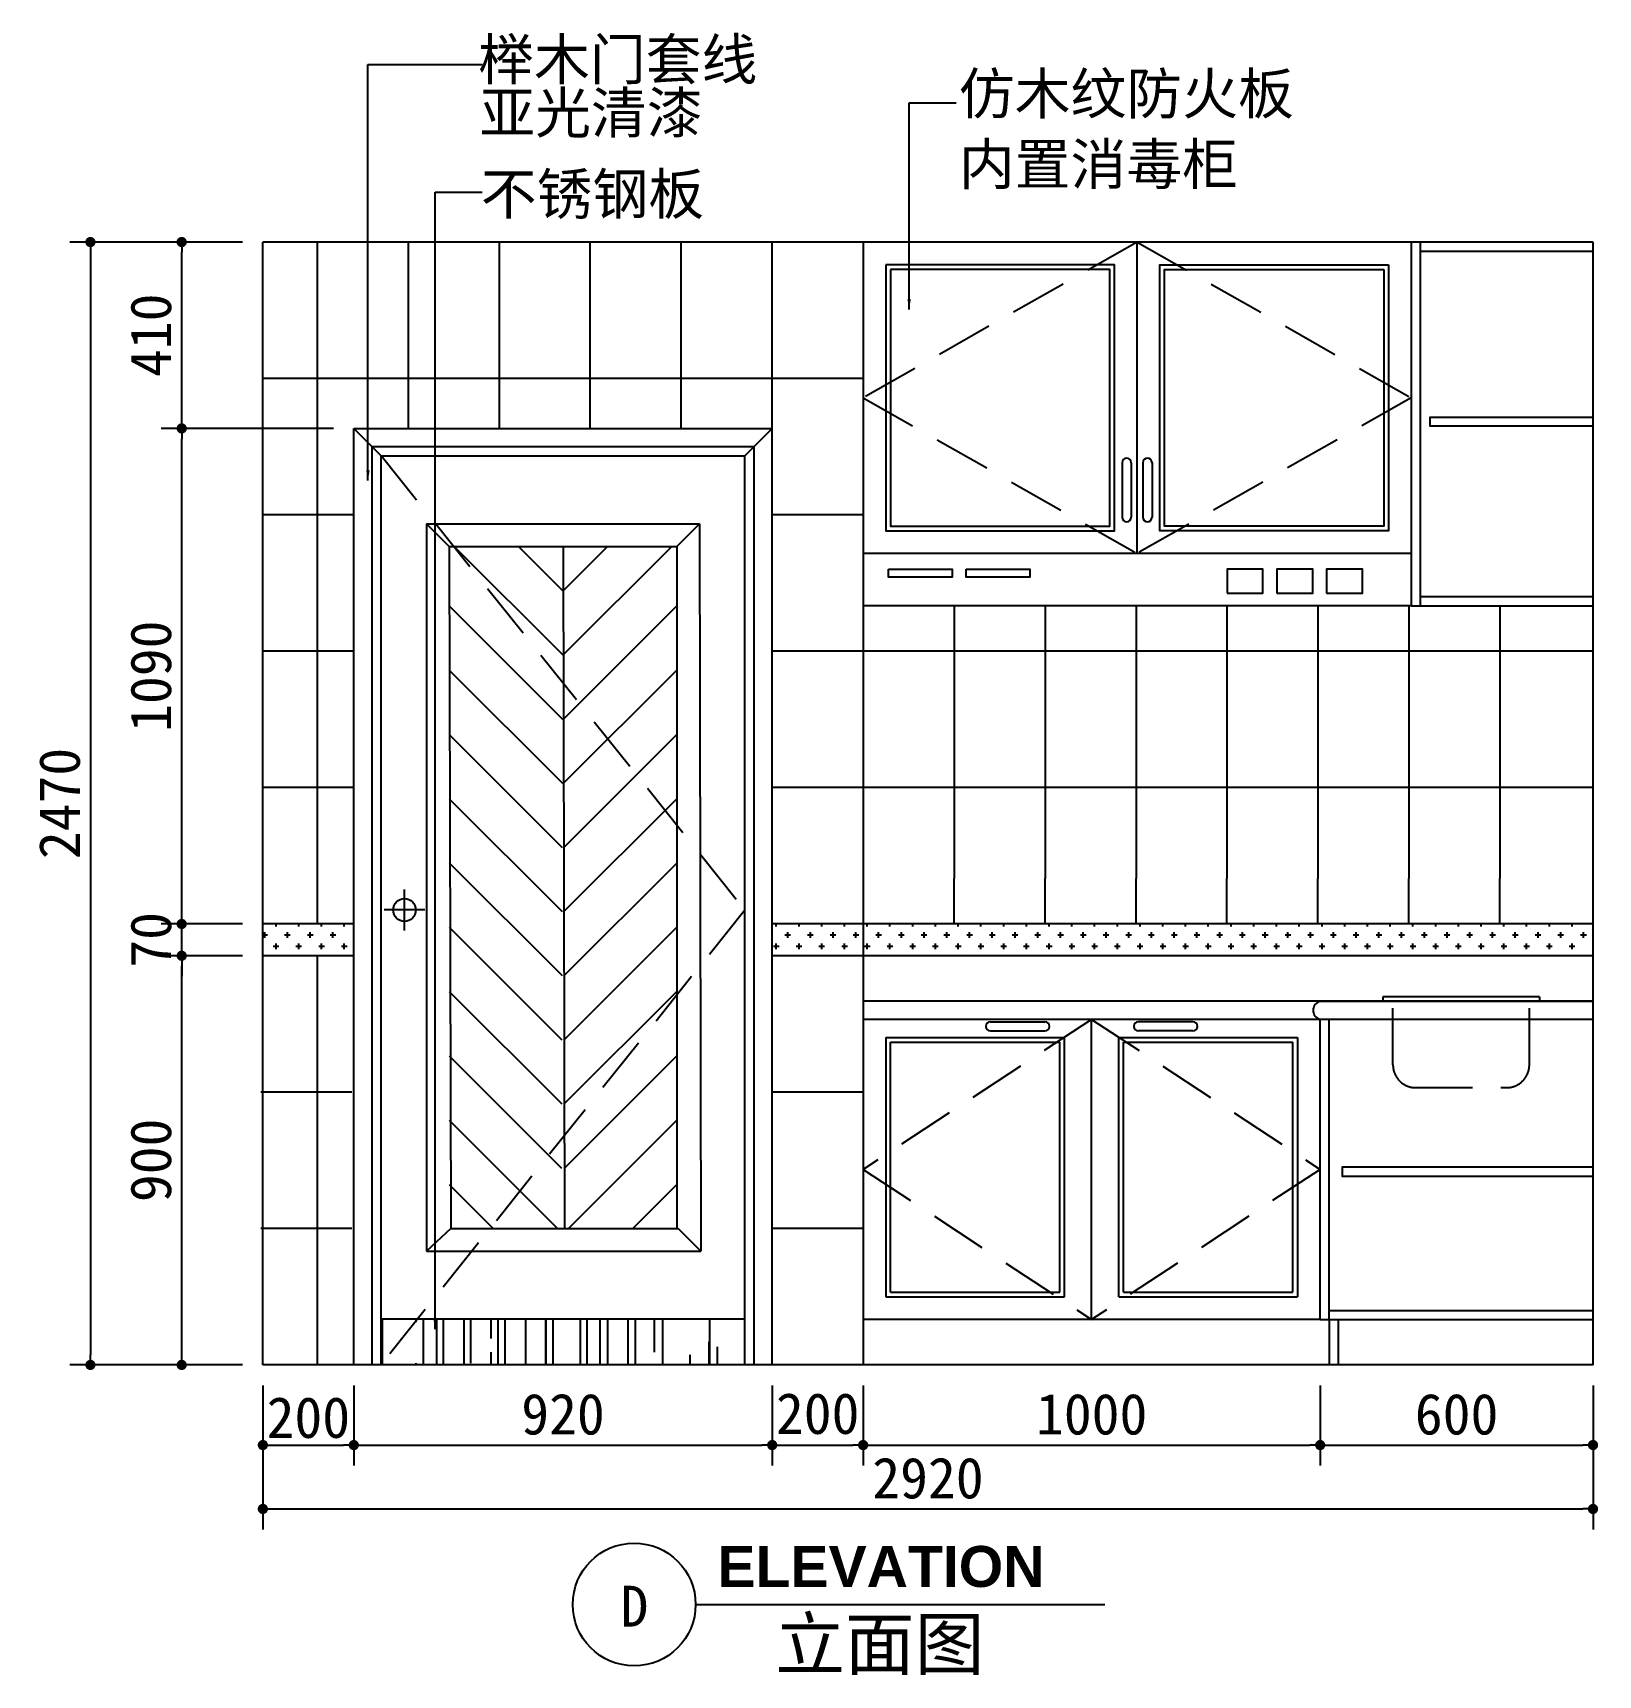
# Model space of a CAD drawing. Extents: x 5126 to 8568, y 4324 to 7937.
import ezdxf

# ---------------------------------------------------------------- set-up
doc = ezdxf.new("R2010")
doc.units = 0
doc.header["$LTSCALE"] = 500
doc.header["$MEASUREMENT"] = 0
doc.header["$PDMODE"] = 3
doc.linetypes.add('HIDDEN', pattern=[0.375, 0.25, -0.125])
doc.layers.get('0').update_dxf_attribs({"linetype": 'CONTINUOUS'})
doc.layers.get('DEFPOINTS').update_dxf_attribs({"linetype": 'CONTINUOUS'})
for name, color, linetype in [('2', 2, 'CONTINUOUS'), ('3', 3, 'CONTINUOUS'), ('4', 4, 'CONTINUOUS'), ('7', 7, 'CONTINUOUS'), ('BH', 3, 'CONTINUOUS'), ('DIM', 3, 'CONTINUOUS'), ('TEXT', 3, 'CONTINUOUS')]:
    doc.layers.add(name, color=color, linetype=linetype)
doc.styles.add('HT', font='swisseb.ttf')
doc.styles.add('HZ', font='')
doc.styles.get('HZ').set_extended_font_data('仿宋_GB2312')
doc.dimstyles.get("Standard").update_dxf_attribs({"dimscale": 45, "dimtxt": 2, "dimasz": 0.5, "dimexe": 1, "dimexo": 1, "dimgap": 0.5, "dimtad": 1, "dimdec": 0, "dimzin": 1, "dimtxsty": 'HZ', "dimblk1": 'DOT', "dimblk2": 'DOT', "dimsah": 1, "dimcen": 0, "dimclrd": 256, "dimclre": 256, "dimclrt": 256, "dimazin": 3, "dimtfac": 0.5, "dimtdec": 0, "dimtix": 1, "dimtmove": 0, "dimatfit": 3, "dimtolj": 1, "dimtzin": 1})
pattern_1 = [(0, (-45.23, -25372.347), (25, 25), [12.5, -37.5]), (90, (-38.98, -25378.597), (-25, 25), [12.5, -37.5])]

# ---------------------------------------------------------------- blocks, each defined once
blk = doc.blocks.new('_DOT')
at = {"color": 0, "linetype": 'BYBLOCK'}
blk.add_line((-0.5, 0), (-1, 0), dxfattribs=at)
at = {"color": 0, "linetype": 'BYBLOCK', "const_width": 0.5}
blk.add_lwpolyline([(-0.25, 0, 1), (0.25, 0, 1)], format="xyb", close=True, dxfattribs=at)
blk = doc.blocks.new('*D8')
at = {"linetype": 'BYBLOCK'}
for p, q in [((-6714.4, 23339.1), (-6892.9, 23339.1)), ((-6847.9, 22461.6), (-6847.9, 23316.6)), ((-6714.4, 22439.1), (-6892.9, 22439.1))]:
    blk.add_line(p, q, dxfattribs=at)
at = {"layer": 'DEFPOINTS', "color": 0, "linetype": 'BYBLOCK'}
for p in [(-6847.9, 23339.1), (-6669.4, 23339.1), (-6669.4, 22439.1)]:
    blk.add_point(p, dxfattribs=at)
at = {"linetype": 'BYBLOCK', "xscale": 22.5, "yscale": 22.5, "zscale": 22.5}
for p, rotation in [((-6847.9, 23339.1), 90), ((-6847.9, 22439.1), 270)]:
    blk.add_blockref('_DOT', p, dxfattribs=dict(at, rotation=rotation))
at = {"linetype": 'BYBLOCK', "insert": (-6915.4, 22889.1), "char_height": 90, "attachment_point": 5, "rotation": 90, "style": 'HZ'}
blk.add_mtext('\\A1;900', dxfattribs=at)
blk = doc.blocks.new('*D6')
at = {"linetype": 'BYBLOCK'}
for p, q in [((-6714.4, 24909.1), (-7093.6, 24909.1)), ((-7048.6, 24886.6), (-7048.6, 22461.6)), ((-6714.4, 22439.1), (-7093.6, 22439.1))]:
    blk.add_line(p, q, dxfattribs=at)
at = {"layer": 'DEFPOINTS', "color": 0, "linetype": 'BYBLOCK'}
for p in [(-6669.4, 24909.1), (-7048.6, 22439.1), (-6669.4, 22439.1)]:
    blk.add_point(p, dxfattribs=at)
at = {"linetype": 'BYBLOCK', "xscale": 22.5, "yscale": 22.5, "zscale": 22.5}
for p, rotation in [((-7048.6, 24909.1), 90), ((-7048.6, 22439.1), 270)]:
    blk.add_blockref('_DOT', p, dxfattribs=dict(at, rotation=rotation))
at = {"linetype": 'BYBLOCK', "insert": (-7116.1, 23674.1), "char_height": 90, "attachment_point": 5, "rotation": 90, "style": 'HZ'}
blk.add_mtext('\\A1;2470', dxfattribs=at)
blk = doc.blocks.new('A$C2F7C54FF')
at = {"layer": 'BH'}
for p, q in [((124.4, 970), (124.4, 2470)), ((324.4, 2060), (324.4, 2470)), ((524.4, 2060), (524.4, 2470)), ((724.4, 2060), (724.4, 2470)), ((924.4, 2060), (924.4, 2470)), ((1124.4, 2060), (1124.4, 2470)), ((1324.4, 2170), (4.4, 2170)), ((204.4, 1870), (4.4, 1870)), ((1324.4, 1870), (1124.4, 1870)), ((1524.4, 1670), (1524.4, 1070)), ((1724.4, 1670), (1724.4, 1070)), ((1924.4, 1670), (1924.4, 1070)), ((2124.4, 1670), (2124.4, 1070)), ((2324.4, 1670), (2324.4, 1070)), ((2524.4, 1670), (2524.4, 1070)), ((2724.4, 1670), (2724.4, 1070)), ((204.4, 1570), (4.4, 1570)), ((2929.4, 1570), (1124.4, 1570)), ((204.4, 1270), (4.4, 1270)), ((2929.4, 1270), (1124.4, 1270)), ((1524.4, 970), (1524.4, 1070)), ((1724.4, 970), (1724.4, 1070)), ((1924.4, 970), (1924.4, 1070)), ((2124.4, 970), (2124.4, 1070)), ((2324.4, 970), (2324.4, 1070)), ((2524.4, 970), (2524.4, 1070)), ((2724.4, 970), (2724.4, 1070)), ((124.4, 0), (124.4, 900)), ((200, 600.1), (0, 600.1)), ((1324.4, 600), (1124.4, 600)), ((200, 300.1), (0, 300.1)), ((1324.4, 300), (1124.4, 300))]:
    blk.add_line(p, q, dxfattribs=at)
blk = doc.blocks.new('*D7')
at = {"linetype": 'BYBLOCK'}
for p, q in [((-4344.4, 22394.1), (-4344.4, 22217.8)), ((-3744.4, 22394.1), (-3744.4, 22217.8)), ((-4321.9, 22262.8), (-3766.9, 22262.8))]:
    blk.add_line(p, q, dxfattribs=at)
at = {"layer": 'DEFPOINTS', "color": 0, "linetype": 'BYBLOCK'}
for p in [(-4344.4, 22439.1), (-3744.4, 22439.1), (-3744.4, 22262.8)]:
    blk.add_point(p, dxfattribs=at)
at = {"linetype": 'BYBLOCK', "xscale": 22.5, "yscale": 22.5, "zscale": 22.5, "rotation": 180}
blk.add_blockref('_DOT', (-4344.4, 22262.8), dxfattribs=at)
at = {"linetype": 'BYBLOCK', "xscale": 22.5, "yscale": 22.5, "zscale": 22.5}
blk.add_blockref('_DOT', (-3744.4, 22262.8), dxfattribs=at)
at = {"linetype": 'BYBLOCK', "insert": (-4044.4, 22330.3), "char_height": 90, "attachment_point": 5, "style": 'HZ'}
blk.add_mtext('\\A1;600', dxfattribs=at)
blk = doc.blocks.new('*D2')
at = {"linetype": 'BYBLOCK'}
for p, q in [((5677.2, 30398.2), (5677.2, 30081.3)), ((8602.2, 30398.2), (8602.2, 30081.3)), ((5699.7, 30126.3), (8579.7, 30126.3))]:
    blk.add_line(p, q, dxfattribs=at)
at = {"layer": 'DEFPOINTS', "color": 0, "linetype": 'BYBLOCK'}
for p in [(5677.2, 30443.2), (8602.2, 30443.2), (8602.2, 30126.3)]:
    blk.add_point(p, dxfattribs=at)
at = {"linetype": 'BYBLOCK', "xscale": 22.5, "yscale": 22.5, "zscale": 22.5, "rotation": 180}
blk.add_blockref('_DOT', (5677.2, 30126.3), dxfattribs=at)
at = {"linetype": 'BYBLOCK', "xscale": 22.5, "yscale": 22.5, "zscale": 22.5}
blk.add_blockref('_DOT', (8602.2, 30126.3), dxfattribs=at)
at = {"linetype": 'BYBLOCK', "insert": (7139.7, 30193.8), "char_height": 90, "attachment_point": 5, "style": 'HZ'}
blk.add_mtext('\\A1;2920', dxfattribs=at)
blk = doc.blocks.new('*D3')
at = {"linetype": 'BYBLOCK'}
for p, q in [((-6469.4, 22394.1), (-6469.4, 22217.8)), ((-5549.4, 22394.1), (-5549.4, 22217.8)), ((-6446.9, 22262.8), (-5571.9, 22262.8))]:
    blk.add_line(p, q, dxfattribs=at)
at = {"layer": 'DEFPOINTS', "color": 0, "linetype": 'BYBLOCK'}
for p in [(-6469.4, 22439.1), (-5549.4, 22439.1), (-5549.4, 22262.8)]:
    blk.add_point(p, dxfattribs=at)
at = {"linetype": 'BYBLOCK', "xscale": 22.5, "yscale": 22.5, "zscale": 22.5, "rotation": 180}
blk.add_blockref('_DOT', (-6469.4, 22262.8), dxfattribs=at)
at = {"linetype": 'BYBLOCK', "xscale": 22.5, "yscale": 22.5, "zscale": 22.5}
blk.add_blockref('_DOT', (-5549.4, 22262.8), dxfattribs=at)
at = {"linetype": 'BYBLOCK', "insert": (-6009.4, 22330.3), "char_height": 90, "attachment_point": 5, "style": 'HZ'}
blk.add_mtext('\\A1;920', dxfattribs=at)
blk = doc.blocks.new('*D4')
at = {"linetype": 'BYBLOCK'}
for p, q in [((-6669.4, 22394.1), (-6669.4, 22217.8)), ((-6469.4, 22394.1), (-6469.4, 22217.8)), ((-6646.9, 22262.8), (-6491.9, 22262.8))]:
    blk.add_line(p, q, dxfattribs=at)
at = {"layer": 'DEFPOINTS', "color": 0, "linetype": 'BYBLOCK'}
for p in [(-6669.4, 22439.1), (-6469.4, 22439.1), (-6469.4, 22262.8)]:
    blk.add_point(p, dxfattribs=at)
at = {"linetype": 'BYBLOCK', "xscale": 22.5, "yscale": 22.5, "zscale": 22.5, "rotation": 180}
blk.add_blockref('_DOT', (-6669.4, 22262.8), dxfattribs=at)
at = {"linetype": 'BYBLOCK', "xscale": 22.5, "yscale": 22.5, "zscale": 22.5}
blk.add_blockref('_DOT', (-6469.4, 22262.8), dxfattribs=at)
at = {"linetype": 'BYBLOCK', "insert": (-6569.4, 22322.8), "char_height": 90, "attachment_point": 5, "style": 'HZ'}
blk.add_mtext('\\A1;200', dxfattribs=at)
blk = doc.blocks.new('*D1')
at = {"linetype": 'BYBLOCK'}
for p, q in [((-5349.4, 22394.1), (-5349.4, 22217.8)), ((-4344.4, 22394.1), (-4344.4, 22217.8)), ((-5326.9, 22262.8), (-4366.9, 22262.8))]:
    blk.add_line(p, q, dxfattribs=at)
at = {"layer": 'DEFPOINTS', "color": 0, "linetype": 'BYBLOCK'}
for p in [(-5349.4, 22439.1), (-4344.4, 22439.1), (-4344.4, 22262.8)]:
    blk.add_point(p, dxfattribs=at)
at = {"linetype": 'BYBLOCK', "xscale": 22.5, "yscale": 22.5, "zscale": 22.5, "rotation": 180}
blk.add_blockref('_DOT', (-5349.4, 22262.8), dxfattribs=at)
at = {"linetype": 'BYBLOCK', "xscale": 22.5, "yscale": 22.5, "zscale": 22.5}
blk.add_blockref('_DOT', (-4344.4, 22262.8), dxfattribs=at)
at = {"linetype": 'BYBLOCK', "insert": (-4846.9, 22330.3), "char_height": 90, "attachment_point": 5, "style": 'HZ'}
blk.add_mtext('\\A1;1000', dxfattribs=at)
blk = doc.blocks.new('*D5')
at = {"linetype": 'BYBLOCK'}
for p, q in [((-5549.4, 22394.1), (-5549.4, 22217.8)), ((-5349.4, 22394.1), (-5349.4, 22217.8)), ((-5526.9, 22262.8), (-5371.9, 22262.8))]:
    blk.add_line(p, q, dxfattribs=at)
at = {"layer": 'DEFPOINTS', "color": 0, "linetype": 'BYBLOCK'}
for p in [(-5549.4, 22439.1), (-5349.4, 22439.1), (-5349.4, 22262.8)]:
    blk.add_point(p, dxfattribs=at)
at = {"linetype": 'BYBLOCK', "xscale": 22.5, "yscale": 22.5, "zscale": 22.5, "rotation": 180}
blk.add_blockref('_DOT', (-5549.4, 22262.8), dxfattribs=at)
at = {"linetype": 'BYBLOCK', "xscale": 22.5, "yscale": 22.5, "zscale": 22.5}
blk.add_blockref('_DOT', (-5349.4, 22262.8), dxfattribs=at)
at = {"linetype": 'BYBLOCK', "insert": (-5449.4, 22331.6), "char_height": 90, "attachment_point": 5, "style": 'HZ'}
blk.add_mtext('\\A1;200', dxfattribs=at)
blk = doc.blocks.new('*D11')
at = {"linetype": 'BYBLOCK'}
for p, q in [((-6714.4, 24909.1), (-6892.9, 24909.1)), ((-6847.9, 24521.6), (-6847.9, 24886.6)), ((-6514.4, 24499.1), (-6892.9, 24499.1))]:
    blk.add_line(p, q, dxfattribs=at)
at = {"layer": 'DEFPOINTS', "color": 0, "linetype": 'BYBLOCK'}
for p in [(-6847.9, 24909.1), (-6669.4, 24909.1), (-6469.4, 24499.1)]:
    blk.add_point(p, dxfattribs=at)
at = {"linetype": 'BYBLOCK', "xscale": 22.5, "yscale": 22.5, "zscale": 22.5}
for p, rotation in [((-6847.9, 24909.1), 90), ((-6847.9, 24499.1), 270)]:
    blk.add_blockref('_DOT', p, dxfattribs=dict(at, rotation=rotation))
at = {"linetype": 'BYBLOCK', "insert": (-6915.4, 24704.1), "char_height": 90, "attachment_point": 5, "rotation": 90, "style": 'HZ'}
blk.add_mtext('\\A1;410', dxfattribs=at)
blk = doc.blocks.new('*D9')
at = {"linetype": 'BYBLOCK'}
for p, q in [((-6847.9, 23431.6), (-6847.9, 23454.1)), ((-6714.4, 23409.1), (-6892.9, 23409.1)), ((-6847.9, 23339.1), (-6847.9, 23409.1)), ((-6714.4, 23339.1), (-6892.9, 23339.1)), ((-6847.9, 23316.6), (-6847.9, 23294.1))]:
    blk.add_line(p, q, dxfattribs=at)
at = {"layer": 'DEFPOINTS', "color": 0, "linetype": 'BYBLOCK'}
for p in [(-6847.9, 23409.1), (-6669.4, 23409.1), (-6669.4, 23339.1)]:
    blk.add_point(p, dxfattribs=at)
at = {"linetype": 'BYBLOCK', "xscale": 22.5, "yscale": 22.5, "zscale": 22.5}
for p, rotation in [((-6847.9, 23409.1), 270), ((-6847.9, 23339.1), 90)]:
    blk.add_blockref('_DOT', p, dxfattribs=dict(at, rotation=rotation))
at = {"linetype": 'BYBLOCK', "insert": (-6915.4, 23374.1), "char_height": 90, "attachment_point": 5, "rotation": 90, "style": 'HZ'}
blk.add_mtext('\\A1;70', dxfattribs=at)
blk = doc.blocks.new('*D10')
at = {"linetype": 'BYBLOCK'}
for p, q in [((-6514.4, 24499.1), (-6892.9, 24499.1)), ((-6847.9, 23431.6), (-6847.9, 24476.6)), ((-6714.4, 23409.1), (-6892.9, 23409.1))]:
    blk.add_line(p, q, dxfattribs=at)
at = {"layer": 'DEFPOINTS', "color": 0, "linetype": 'BYBLOCK'}
for p in [(-6847.9, 24499.1), (-6469.4, 24499.1), (-6669.4, 23409.1)]:
    blk.add_point(p, dxfattribs=at)
at = {"linetype": 'BYBLOCK', "xscale": 22.5, "yscale": 22.5, "zscale": 22.5}
for p, rotation in [((-6847.9, 24499.1), 90), ((-6847.9, 23409.1), 270)]:
    blk.add_blockref('_DOT', p, dxfattribs=dict(at, rotation=rotation))
at = {"linetype": 'BYBLOCK', "insert": (-6915.4, 23954.1), "char_height": 90, "attachment_point": 5, "rotation": 90, "style": 'HZ'}
blk.add_mtext('\\A1;1090', dxfattribs=at)

msp = doc.modelspace()

# ---------------------------------------------------------------- hatches: boundary and pattern name
at = {"layer": 'BH'}
h = msp.add_hatch(dxfattribs=at)
h.set_pattern_fill('ANSI31,_O', color=256, scale=800)
h.set_pattern_definition([(135, (-4349.07, -21116.13), (70.71068, 70.71068), [])])
h.paths.add_polyline_path([(6042, 6194.9), (6291.3, 6506.5), (6289, 5511.1), (6042, 5819.9)])
h.paths.add_polyline_path([(6042, 6807.4), (6292, 6807.4), (6291.3, 6506.5), (6042, 6194.9)])
h.paths.add_polyline_path([(6042, 5819.9), (6289, 5511.1), (6288.5, 5307.3), (6042, 5307.3)])
h = msp.add_hatch(dxfattribs=at)
h.set_pattern_fill('ANSI31,_O', color=256, scale=800)
h.set_pattern_definition([(45, (16933.04, -21116.13), (-70.71068, 70.71068), [])])
h.paths.add_polyline_path([(6295, 5511.1), (6542, 5819.9), (6542, 6194.9), (6292.7, 6506.5)])
h.paths.add_polyline_path([(6542, 6807.4), (6292, 6807.4), (6292.7, 6506.5), (6542, 6194.9)])
h.paths.add_polyline_path([(6542, 5819.9), (6295, 5511.1), (6295.4, 5307.3), (6542, 5307.3)])
h = msp.add_hatch(dxfattribs=at)
h.set_pattern_fill('CROSS', color=256, scale=100, style=0)
h.set_pattern_definition(pattern_1)
h.paths.add_polyline_path([(5832, 5906.9), (5832, 5976.9), (5632, 5976.9), (5632, 5906.9)])
h = msp.add_hatch(dxfattribs=at)
h.set_pattern_fill('CROSS', color=256, scale=100, style=0)
h.set_pattern_definition(pattern_1)
h.paths.add_polyline_path([(8557, 5906.9), (8557, 5976.9), (6952, 5976.9), (6952, 5906.9)])
h.paths.add_polyline_path([(6952, 5906.9), (6952, 5976.9), (6752, 5976.9), (6752, 5906.9)])
h = msp.add_hatch(dxfattribs=at)
h.set_pattern_fill('AR-RROOF', color=256, scale=90, angle=90, style=0)
h.set_pattern_definition([(90, (-45.23, -25436.33), (-90, 198), [1350, -180, 450, -90]), (90, (-90.23, -25316.63), (-119.7, -90), [270, -29.7, 540, -67.5]), (90, (-121.73, -25391.33), (-60.3, 468), [720, -126, 360, -90])])
h.paths.add_polyline_path([(5972.4, 5108), (5892, 5007.4), (5892, 5006.9), (6692, 5006.9), (6692, 5108)])
h.paths.add_polyline_path([(5892, 5007.4), (5972.4, 5108), (5892, 5108)], flags=16)

# ---------------------------------------------------------------- linework, layer by layer
at = {"layer": '2'}
for p, q in [((5632, 5006.9), (5632, 7476.9)), ((8557, 7476.9), (5632, 7476.9)), ((8557, 5006.9), (8557, 7476.9))]:
    msp.add_line(p, q, dxfattribs=at)
at = {"layer": '2', "color": 1}
msp.add_line((8557, 5006.9), (5632, 5006.9), dxfattribs=at)
at = {"layer": '3', "linetype": 'HIDDEN'}
for p, q in [((7554.5, 7476.9), (6952, 7134.4)), ((7554.5, 7476.9), (8157, 7134.4)), ((6952, 7134.4), (7554.5, 6791.9)), ((8157, 7134.4), (7554.5, 6791.9)), ((5892, 7007.4), (6692, 6007.4)), ((6692, 6007.4), (5892, 5007.4)), ((8117, 5666.9), (8117, 5816.9)), ((8417, 5666.9), (8417, 5816.9)), ((7454.5, 5766.9), (6952, 5436.9)), ((7454.5, 5766.9), (7957, 5436.9)), ((8167, 5616.9), (8367, 5616.9)), ((6952, 5436.9), (7454.5, 5106.9)), ((7957, 5436.9), (7454.5, 5106.9))]:
    msp.add_line(p, q, dxfattribs=at)
at = {"layer": '3'}
for p, q in [((5892, 7006.9), (5832, 7066.9)), ((6752, 7066.9), (6692, 7006.9)), ((5872, 5006.9), (5872, 7026.9)), ((5872, 7026.9), (6712, 7026.9)), ((6712, 5006.9), (6712, 7026.9)), ((5992, 6857.4), (6592, 6857.4)), ((5992, 6857.4), (5992, 5257.3)), ((6042, 6807.4), (5992, 6857.4)), ((6592, 6857.4), (6542, 6807.4)), ((6592, 6857.4), (6595.4, 5257.3)), ((5943.5, 5962.6), (5943.5, 6052.6)), ((5988.5, 6007.6), (5898.5, 6007.6)), ((7002, 5726.9), (7394.5, 5726.9)), ((7002, 5726.9), (7002, 5156.9)), ((7012, 5716.9), (7384.5, 5716.9)), ((7012, 5166.9), (7012, 5716.9)), ((7384.5, 5166.9), (7384.5, 5716.9)), ((7394.5, 5156.9), (7394.5, 5726.9)), ((7514.5, 5726.9), (7907, 5726.9)), ((7514.5, 5156.9), (7514.5, 5726.9)), ((7524.5, 5716.9), (7897, 5716.9)), ((7524.5, 5166.9), (7524.5, 5716.9)), ((7897, 5166.9), (7897, 5716.9)), ((7907, 5726.9), (7907, 5156.9)), ((6045.4, 5307.3), (5992, 5257.3)), ((6545.4, 5307.3), (6595.4, 5257.3)), ((5992, 5257.3), (6595.4, 5257.3)), ((7012, 5166.9), (7384.5, 5166.9)), ((7524.5, 5166.9), (7897, 5166.9)), ((7002, 5156.9), (7394.5, 5156.9)), ((7514.5, 5156.9), (7907, 5156.9)), ((5892, 5108), (6692, 5108))]:
    msp.add_line(p, q, dxfattribs=at)
for points in [[(7002, 7426.9), (7002, 6841.9), (7504.5, 6841.9), (7504.5, 7426.9)], [(7012, 7416.9), (7012, 6851.9), (7494.5, 6851.9), (7494.5, 7416.9)], [(8107, 7426.9), (8107, 6841.9), (7604.5, 6841.9), (7604.5, 7426.9)], [(8097, 7416.9), (8097, 6851.9), (7614.5, 6851.9), (7614.5, 7416.9)], [(7008, 6757.1), (7148.1, 6757.1), (7148.1, 6739.7), (7008, 6739.7)], [(7178.8, 6757.1), (7318.9, 6757.1), (7318.9, 6739.7), (7178.8, 6739.7)], [(7752.3, 6704.7), (7831.1, 6704.7), (7831.1, 6757.1), (7752.3, 6757.1)], [(7861.7, 6704.7), (7940.5, 6704.7), (7940.5, 6757.1), (7861.7, 6757.1)], [(7971.1, 6704.7), (8049.9, 6704.7), (8049.9, 6757.1), (7971.1, 6757.1)]]:
    msp.add_lwpolyline(points, close=True, dxfattribs=at)
at = {"layer": '3', "linetype": 'HIDDEN'}
for centre, start, end in [((8167, 5666.9), 180, 270), ((8367, 5666.9), 270, 0)]:
    msp.add_arc(centre, 50, start, end, dxfattribs=at)
at = {"layer": '4'}
for p, q in [((6952, 7476.9), (6952, 5006.9)), ((8157, 7476.9), (8157, 6676.9)), ((5832, 5006.9), (5832, 7066.9)), ((5832, 7066.9), (6752, 7066.9)), ((6752, 5006.9), (6752, 7066.9)), ((8157, 6676.9), (6952, 6676.9)), ((8157, 6676.9), (8557, 6676.9)), ((8557, 5906.9), (6952, 5906.9)), ((8557, 5806.9), (7957, 5806.9)), ((7957, 5106.9), (7957, 5766.9)), ((7957, 5106.9), (6952, 5106.9)), ((7957, 5106.9), (7977, 5106.9)), ((7977, 5106.9), (7977, 5006.9))]:
    msp.add_line(p, q, dxfattribs=at)
msp.add_arc((7962.3, 5786.9), 20.7, 104.8491, 255.1509, dxfattribs=at)
at = {"layer": '7'}
for p, q in [((7554.5, 6791.9), (7554.5, 7476.9)), ((8177, 7476.9), (8177, 6676.9)), ((8177, 7456.9), (8557, 7456.9)), ((5892, 5006.9), (5892, 7006.9)), ((5892, 7006.9), (6692, 7006.9)), ((6692, 5006.9), (6692, 7006.9)), ((7521.7, 6991.6), (7521.7, 6871.6)), ((7541.7, 6991.6), (7541.7, 6871.6)), ((7567.2, 6991.6), (7567.2, 6871.6)), ((7587.2, 6991.6), (7587.2, 6871.6)), ((6042, 6807.4), (6542, 6807.4)), ((6042, 6807.4), (6045.4, 5307.3)), ((6292, 6807.4), (6295.4, 5307.3)), ((6542, 6807.4), (6542, 5307.3)), ((8157, 6791.9), (6952, 6791.9)), ((8177, 6696.9), (8557, 6696.9)), ((5832, 5976.9), (5632, 5976.9)), ((8557, 5976.9), (6752, 5976.9)), ((5832, 5906.9), (5632, 5906.9)), ((6952, 5906.9), (6752, 5906.9)), ((8439.2, 5816.9), (8094.8, 5816.9)), ((8094.8, 5816.9), (8094.8, 5806.9)), ((8439.2, 5816.9), (8439.2, 5806.9)), ((7957, 5806.9), (6952, 5806.9)), ((7957, 5806.9), (8557, 5806.9)), ((7957, 5766.9), (6952, 5766.9)), ((7231.8, 5761.5), (7351.8, 5761.5)), ((7454.5, 5106.9), (7454.5, 5766.9)), ((7677.2, 5761.5), (7557.2, 5761.5)), ((8557, 5766.9), (7957, 5766.9)), ((7977, 5106.9), (7977, 5766.9)), ((7231.8, 5741.5), (7351.8, 5741.5)), ((7677.2, 5741.5), (7557.2, 5741.5)), ((6045.4, 5307.3), (6545.4, 5307.3)), ((7977, 5126.9), (8557, 5126.9)), ((7977, 5106.9), (8557, 5106.9)), ((7997, 5006.9), (7997, 5106.9))]:
    msp.add_line(p, q, dxfattribs=at)
for points in [[(8557, 7071.9), (8198.8, 7071.9), (8198.8, 7091.9), (8557, 7091.9)], [(8557, 5441.9), (8005.2, 5441.9), (8005.2, 5421.9), (8557, 5421.9)]]:
    msp.add_lwpolyline(points, dxfattribs=at)
msp.add_circle((5943.5, 6007.6), 25, dxfattribs=at)
for centre, start, end in [((7531.7, 6991.6), 0, 180), ((7577.2, 6991.6), 0, 180), ((7531.7, 6871.6), 180, 0), ((7577.2, 6871.6), 180, 0), ((7231.8, 5751.5), 90, 270), ((7351.8, 5751.5), 270, 90), ((7557.2, 5751.5), 90, 270), ((7677.2, 5751.5), 270, 90)]:
    msp.add_arc(centre, 10, start, end, dxfattribs=at)
at = {"layer": 'TEXT', "color": 6}
msp.add_line((6583.6, 4479.9), (7483.6, 4479.9), dxfattribs=at)
msp.add_circle((6448.6, 4479.9), 135, dxfattribs=at)

# ---------------------------------------------------------------- block references
at = {"layer": 'BH'}
msp.add_blockref('A$C2F7C54FF', (5627.6, 5006.9), dxfattribs=at)

# ---------------------------------------------------------------- texts
at = {"layer": 'TEXT', "style": 'HZ'}
for s, p in [('榉木门套线', (6105.5, 7833.8)), ('仿木纹防火板', (7162.5, 7758.5)), ('亚光清漆', (6108.1, 7716.4)), ('内置消毒柜', (7162.5, 7603.2)), ('不锈钢板', (6111.2, 7537.7))]:
    msp.add_text(s, height=90, dxfattribs=at).set_placement(p)
at = {"layer": 'TEXT', "linetype": 'BYBLOCK'}
for s, height, style, p in [('ELEVATION', 90, 'HT', (6631.4, 4518.5)), ('D', 90, 'HZ', (6418.4, 4431.1)), ('立面图', 112.5, 'HZ', (6758.4, 4336.7))]:
    msp.add_text(s, height=height, dxfattribs=dict(at, style=style)).set_placement(p)

# ---------------------------------------------------------------- dimensions: what is measured, and where the dimension line sits
at = {"layer": 'DIM'}
dim = msp.add_aligned_dim(p1=(5632, 7476.9), p2=(5632, 5006.9), distance=-379.2, dimstyle='STANDARD', override={"dimtxt": 2, "dimexe": 1, "dimexo": 1, "dimtfac": 0.5}, dxfattribs=at)
dim.commit()
dim.dimension.update_dxf_attribs({"geometry": '*D6', "text_midpoint": (5185.3, 6241.9), "insert": (12301.4, -17432.2)})
for base, p1, p2, picture, middle in [((5453.5, 7476.9), (5832, 7066.9), (5632, 7476.9), '*D11', (5386, 7271.9)), ((5453.5, 7066.9), (5632, 5976.9), (5832, 7066.9), '*D10', (5386, 6521.9)), ((5453.5, 5976.9), (5632, 5906.9), (5632, 5976.9), '*D9', (5386, 5941.9)), ((5453.5, 5906.9), (5632, 5006.9), (5632, 5906.9), '*D8', (5386, 5456.9))]:
    dim = msp.add_linear_dim(base=base, p1=p1, p2=p2, angle=90, dimstyle='STANDARD', override={"dimtxt": 2, "dimexe": 1, "dimexo": 1, "dimtfac": 0.5}, dxfattribs=at)
    dim.commit()
    dim.dimension.update_dxf_attribs({"geometry": picture, "text_midpoint": middle, "insert": (12301.4, -17432.2)})
for base, p1, p2, text, picture, middle, set_off in [((8557, 4690), (5632, 5006.9), (8557, 5006.9), '2920', '*D2', (7094.5, 4757.5), (-45.2, -25436.3)), ((7957, 4830.5), (6952, 5006.9), (7957, 5006.9), '1000', '*D1', (7454.5, 4898), (12301.4, -17432.2))]:
    dim = msp.add_linear_dim(base=base, p1=p1, p2=p2, text=text, dimstyle='STANDARD', override={"dimtxt": 2, "dimexe": 1, "dimexo": 1, "dimtfac": 0.5}, dxfattribs=at)
    dim.commit()
    dim.dimension.update_dxf_attribs({"geometry": picture, "text_midpoint": middle, "insert": set_off})
for base, p1, p2, picture, middle in [((5832, 4830.5), (5632, 5006.9), (5832, 5006.9), '*D4', (5732, 4890.5)), ((6952, 4830.5), (6752, 5006.9), (6952, 5006.9), '*D5', (6852, 4899.3))]:
    dim = msp.add_linear_dim(base=base, p1=p1, p2=p2, dimstyle='STANDARD', override={"dimtxt": 2, "dimexe": 1, "dimexo": 1, "dimtfac": 0.5}, dxfattribs=at)
    dim.commit()
    dim.dimension.update_dxf_attribs({"geometry": picture, "text_midpoint": middle, "dimtype": 128, "insert": (12301.4, -17432.2)})
for base, p1, p2, picture, middle in [((6752, 4830.5), (5832, 5006.9), (6752, 5006.9), '*D3', (6292, 4898)), ((8557, 4830.5), (7957, 5006.9), (8557, 5006.9), '*D7', (8257, 4898))]:
    dim = msp.add_linear_dim(base=base, p1=p1, p2=p2, dimstyle='STANDARD', override={"dimtxt": 2, "dimexe": 1, "dimexo": 1, "dimtfac": 0.5}, dxfattribs=at)
    dim.commit()
    dim.dimension.update_dxf_attribs({"geometry": picture, "text_midpoint": middle, "insert": (12301.4, -17432.2)})

# ---------------------------------------------------------------- leaders
at = {"layer": 'TEXT'}
for points in [[(5863.1, 6952.3), (5863.1, 7867.3), (6114.1, 7867.3)], [(7053.1, 7328.9), (7053.1, 7783.3), (7156.5, 7783.3)], [(6010.8, 5085.4), (6010.8, 7586.9), (6114.1, 7586.9)]]:
    msp.add_leader(points, dimstyle='STANDARD', dxfattribs=at)

doc.saveas('drawing.dxf')
